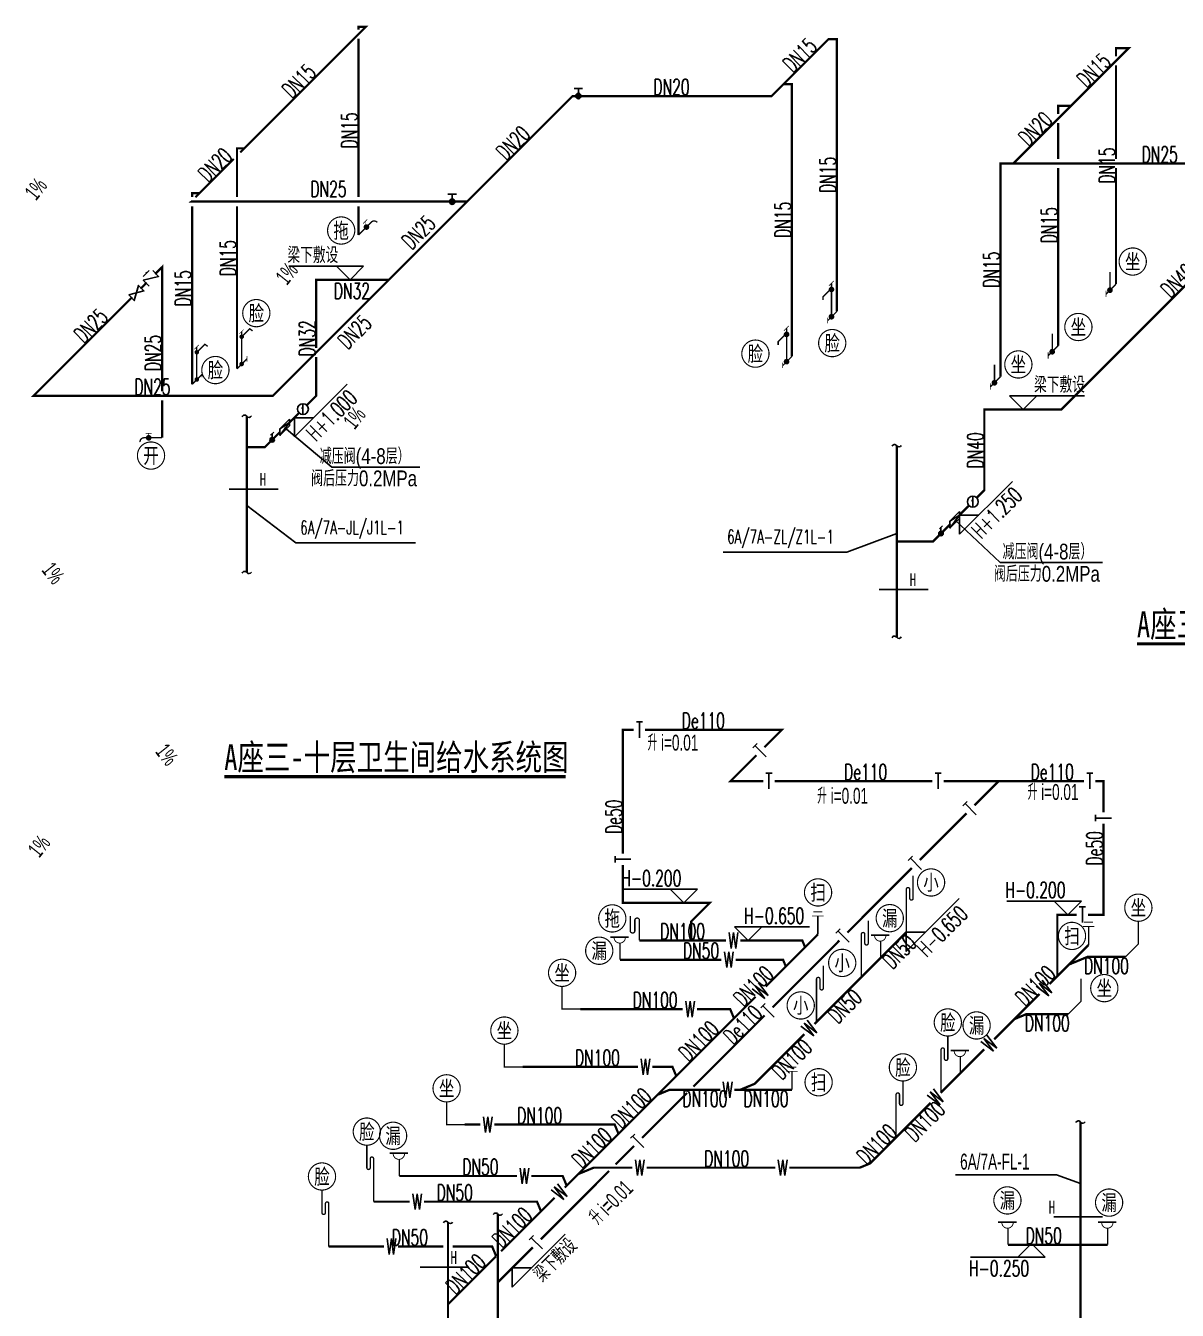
# Model space of a CAD drawing. Extents: x 31688 to 157843, y 203 to 96712.
# Drawn here: x 112153 to 124845, y 11800 to 25957 of the extents above; entities that cross this region are included whole.
import ezdxf
from ezdxf.enums import TextEntityAlignment as Align

# ---------------------------------------------------------------- set-up
doc = ezdxf.new("R2010")
doc.units = 0
doc.header["$LTSCALE"] = 1000
doc.header["$MEASUREMENT"] = 0
doc.linetypes.add('109-34 轴网$0$L1$0$$AUDIT_BAD_LTYPE1', pattern=[0])
for name, color, linetype in [('01-标注_符号', 200, 'Continuous'), ('A-E_栏杆', 232, 'Continuous'), ('A-I_卫-洁具', 241, 'Continuous'), ('DIM_SYMB', 3, 'Continuous'), ('DIM_中水', 3, 'Continuous'), ('DIM_给水', 3, 'Continuous'), ('EQUIP_中水', 7, 'Continuous'), ('EQUIP_地漏', 7, 'Continuous'), ('EQUIP_废水', 7, 'Continuous'), ('EQUIP_污水', 7, 'Continuous'), ('EQUIP_给水', 7, 'Continuous'), ('EQUIP_通气', 7, 'Continuous'), ('PIPE-中水', 122, 'Continuous'), ('PIPE-废水', 31, 'Continuous'), ('PIPE-污水', 2, 'Continuous'), ('PIPE-给水', 3, 'Continuous'), ('PIPE-给水中', 3, 'Continuous'), ('PIPE-通气', 30, 'Continuous'), ('TEXT_中水', 7, 'Continuous'), ('TEXT_废水', 7, 'Continuous'), ('TEXT_污水', 7, 'Continuous'), ('TEXT_给水', 7, 'Continuous'), ('TEXT_通气', 7, 'Continuous'), ('TWT_ELEV', 3, 'Continuous'), ('TWT_IDEN', 3, 'Continuous'), ('TWT_LEAD', 3, 'Continuous'), ('TWT_SYMB', 3, 'Continuous'), ('TWT_TEXT', 7, 'Continuous'), ('VALVE_中水', 7, 'Continuous'), ('VALVE_给水', 7, 'Continuous')]:
    doc.layers.add(name, color=color, linetype=linetype)
doc.styles.add('_TCH_DIM', font='ros.shx', dxfattribs={"width": 0.8, "bigfont": 'jd.shx'})
doc.styles.add('_TWT_DIM_ELE', font='SIMPLEX', dxfattribs={"width": 0.8, "height": 3.5, "bigfont": 'HZTXT'})
doc.styles.add('_TWT_PIPEDN', font='SIMPLEX', dxfattribs={"width": 0.8, "height": 3.5, "bigfont": 'HZTXT'})
doc.styles.add('_TWT_PIPETEXT', font='SIMPLEX', dxfattribs={"width": 0.8, "height": 3.5, "bigfont": 'HZTXT'})
doc.styles.add('_TWT_SANITARY', font='', dxfattribs={"width": 0.8, "height": 3.5})
doc.styles.add('_TWT_SERIAL', font='COMPLEX', dxfattribs={"width": 0.8, "height": 3.5, "bigfont": 'HZTXT'})
doc.styles.add('HZ', font='txt', dxfattribs={"bigfont": 'hztxt'})
doc.styles.get("Standard").update_dxf_attribs({"font": 'STXIHEI.TTF', "width": 0.75})
doc.styles.get('_TWT_SANITARY').set_extended_font_data('SimSun')

# ---------------------------------------------------------------- blocks, each defined once
blk = doc.blocks.new('$VALVE$00000295')
blk.add_lwpolyline([(-125, 72), (-125, -72), (125, 72), (125, -72), (-125, 72)])
for p in [(-125, 0), (125, 0)]:
    blk.add_point(p)
blk = doc.blocks.new('$VALVE$00000315')
blk.add_line((-75, 125), (75, 125))
blk.add_lwpolyline([(-125, -75), (-125, 75), (125, -75), (125, 75)])
for p in [(-125, 0), (125, 0)]:
    blk.add_point(p)
blk.add_solid([(0, 125), (0, 150), (75, 125)])
blk = doc.blocks.new('$VALVE$00000497')
for p, q in [((78, 138), (-78, 138)), ((0, 50), (0, 138))]:
    blk.add_line(p, q)
at = {"const_width": 49.6}
blk.add_lwpolyline([(25, 0, 1), (-25, 0, 1)], format="xyb", close=True, dxfattribs=at)
blk.add_circle((0, 0), 50)
blk = doc.blocks.new('$VALVE$00000499')
for p, q in [((35, 35), (98, 98)), ((48, 98), (147, 98))]:
    blk.add_line(p, q)
at = {"const_width": 49.6}
blk.add_lwpolyline([(25, 0, 1), (-25, 0, 1)], format="xyb", close=True, dxfattribs=at)
blk.add_circle((0, 0), 50)
for p in [(-50, 0), (50, 0)]:
    blk.add_point(p)
blk = doc.blocks.new('$VALVE$00000602')
blk.add_line((-93, -93), (93, 93))
blk.add_lwpolyline([(93, 93, 0, 50, 0), (-13, 22, 50, 50, 0)], format="xyseb")
blk.add_circle((0, 0), 150)
for p in [(-150, 0), (150, 0)]:
    blk.add_point(p)
blk = doc.blocks.new('$VALVE$00000343')
for p, q in [((-81, 44), (-169, -44)), ((-169, -44), (125, 0)), ((125, 0), (-81, 44)), ((-81, 44), (169, 44)), ((169, 44), (81, -44)), ((81, -44), (-169, -44))]:
    blk.add_line(p, q)
for p in [(-125, 0), (125, 0)]:
    blk.add_point(p)
blk = doc.blocks.new('$TwtSys$00000132')
at = {"elevation": 0}
blk.add_lwpolyline([(7, -101, -0.575183), (0, 0, 0.604745), (-11, 101, 16.924828)], format="xyb", dxfattribs=at)
blk = doc.blocks.new('$ATTACHMENT$00000141')
for points, const_width in [([(50, 769), (146, 865)], 15), ([(103, 705), (280, 882), (344, 834)], 30), ([(103, 822), (103, 103)], 30), ([(220, 278), (220, 154)], 15), ([(0, 0), (220, 220)], 30)]:
    blk.add_lwpolyline(points, dxfattribs=dict(const_width=const_width))
at = {"const_width": 50}
for points in [[(78, 705, 1), (128, 705, 1)], [(78, 105, 1), (128, 105, 1)]]:
    blk.add_lwpolyline(points, format="xyb", close=True, dxfattribs=at)
at = {"style": 'HZ', "width": 0.7, "flags": 1}
for tag in ['UNIT', 'SPEC', 'WHAT']:
    blk.add_attdef(tag, (0, 0), '', height=0.001, dxfattribs=at)
blk = doc.blocks.new('$ATTACHMENT$00000138')
at = {"const_width": 30}
blk.add_lwpolyline([(0, 0), (283, 283, -0.443942), (411, 276, 1.105826)], format="xyb", dxfattribs=at)
for points, const_width in [([(102, 252), (192, 342)], 15), ([(154, 162), (154, 304)], 10)]:
    blk.add_lwpolyline(points, dxfattribs=dict(const_width=const_width))
at = {"const_width": 62.5}
blk.add_lwpolyline([(152, 152, 1), (196, 196, 1)], format="xyb", close=True, dxfattribs=at)
at = {"style": 'HZ', "width": 0.7, "flags": 1}
for tag in ['UNIT', 'SPEC', 'WHAT']:
    blk.add_attdef(tag, (0, 0), '', height=0.0001, dxfattribs=at)
blk = doc.blocks.new('$ATTACHMENT$00000139')
at = {"const_width": 30}
blk.add_lwpolyline([(0, 0), (-400, 0, 0.443942), (-486, -95, -1.105826)], format="xyb", dxfattribs=at)
at = {"const_width": 15}
for points in [[(-231, 100), (-359, 100)], [(-296, 0), (-296, 100)]]:
    blk.add_lwpolyline(points, dxfattribs=at)
at = {"const_width": 62.5}
blk.add_lwpolyline([(-265, 0, -1), (-327, 0, -1)], format="xyb", close=True, dxfattribs=at)
at = {"flags": 1}
for tag in ['UNIT', 'SPEC', 'WHAT']:
    blk.add_attdef(tag, (0, 0), '', height=0.0001, dxfattribs=at)
blk = doc.blocks.new('$ATTACHMENT$00000140')
for points, const_width in [([(-69, 671), (-175, 565)], 15), ([(-118, 622), (-118, -118)], 30), ([(-143, 484), (-303, 324), (-303, 254)], 30), ([(0, 0), (-205, -205)], 30), ([(-206, -135), (-206, -259)], 15)]:
    blk.add_lwpolyline(points, dxfattribs=dict(const_width=const_width))
at = {"const_width": 62.5}
for points in [[(-87, 484, -1), (-149, 484, -1)], [(-87, -116, -1), (-149, -116, -1)]]:
    blk.add_lwpolyline(points, format="xyb", close=True, dxfattribs=at)
at = {"style": 'HZ', "width": 0.7, "flags": 1}
for tag in ['UNIT', 'SPEC', 'WHAT']:
    blk.add_attdef(tag, (0, 0), '', height=0.001, dxfattribs=at)
blk = doc.blocks.new('$TWTSYS$00000079')
blk.add_line((-212, 500), (188, 500))
at = {"const_width": 20}
blk.add_lwpolyline([(-134, 500, 1.067664), (116, 500)], format="xyb", dxfattribs=at)
at = {"const_width": 30}
blk.add_lwpolyline([(0, 367), (0, 0)], dxfattribs=at)
at = {"style": 'HZ', "width": 0.7, "flags": 1}
for tag in ['UNIT', 'WHAT', 'SPEC']:
    blk.add_attdef(tag, (0, 0), '', height=0.001, dxfattribs=at)
blk = doc.blocks.new('$TWTSYS$00000086')
at = {"const_width": 30}
blk.add_lwpolyline([(0, 0), (0, 946, 1), (-75, 946), (-75, 746, -1), (-150, 746), (-150, 1244)], format="xyb", dxfattribs=at)
blk = doc.blocks.new('$TWTSYS$00000426')
for points, const_width in [([(-125, 407), (125, 407)], 20), ([(-100, 500), (100, 500)], 20), ([(0, 407), (0, 0)], 30)]:
    blk.add_lwpolyline(points, dxfattribs=dict(const_width=const_width))
at = {"style": 'HZ', "width": 0.7, "flags": 1}
for tag in ['UNIT', 'SPEC', 'WHAT']:
    blk.add_attdef(tag, (0, 0), '', height=0.001, dxfattribs=at)
blk = doc.blocks.new('$ATTACHMENT$00000054')
at = {"const_width": 30}
blk.add_lwpolyline([(0, 0), (0, 944, -1), (75, 944), (75, 744, 1), (150, 744), (150, 1244)], format="xyb", dxfattribs=at)
blk = doc.blocks.new('$ATTACHMENT$00000064')
at = {"const_width": 30}
blk.add_lwpolyline([(0, 0), (283, 283), (283, 783)], dxfattribs=at)
blk = doc.blocks.new('$ATTACHMENT$00000065')
at = {"const_width": 30}
blk.add_lwpolyline([(0, 0), (-400, 0), (-400, 500)], dxfattribs=at)
blk = doc.blocks.new('$ATTACHMENT$00000055')
at = {"const_width": 30}
blk.add_lwpolyline([(0, 0), (0, 456, 0.75), (-100, 456), (-100, 202, -0.75), (-200, 202), (-200, 540)], format="xyb", dxfattribs=at)
blk = doc.blocks.new('$ATTACHMENT$00000126')
for points, const_width in [([(0, 0), (-223, -223)], 30), ([(-133, -136), (-133, 264)], 30), ([(-223, -288), (-223, -146)], 15)]:
    blk.add_lwpolyline(points, dxfattribs=dict(const_width=const_width))
at = {"const_width": 62.5}
blk.add_lwpolyline([(-102, -136, -1), (-165, -136, -1)], format="xyb", close=True, dxfattribs=at)

msp = doc.modelspace()

# ---------------------------------------------------------------- hatches: boundary and pattern name
at = {"layer": 'PIPE-中水', "linetype": 'Continuous'}
for points in [[(124169.4, 25709.7), (124156.9, 25709.7), (124156.9, 25722.2)], [(124169.4, 25709.7), (124169.4, 25722.2), (124156.9, 25722.2)], [(124309.8, 25709.7), (124318.6, 25700.9), (124340, 25722.2)], [(124309.8, 25709.7), (124309.8, 25722.2), (124340, 25722.2)], [(123533, 25073.3), (123520.5, 25073.3), (123520.5, 25085.8)], [(123533, 25073.3), (123533, 25085.8), (123520.5, 25085.8)], [(122896.6, 24436.9), (122884.1, 24436.9), (122884.1, 24449.4)], [(122896.6, 24436.9), (122896.6, 24449.4), (122884.1, 24449.4)], [(122718.2, 21727.5), (122718.2, 21740), (122705.7, 21740)], [(122718.2, 21727.5), (122705.7, 21727.5), (122705.7, 21740)], [(123567.9, 21727.5), (123576.7, 21718.7), (123573.1, 21715)], [(123567.9, 21727.5), (123567.9, 21715), (123573.1, 21715)], [(122718.2, 20838.1), (122727.1, 20829.3), (122730.7, 20833)], [(122718.2, 20838.1), (122730.7, 20838.1), (122730.7, 20833)], [(122152.5, 20272.4), (122161.4, 20263.6), (122157.7, 20259.9)], [(122152.5, 20272.4), (122152.5, 20259.9), (122157.7, 20259.9)]]:
    msp.add_hatch(color=256, dxfattribs=at).paths.add_polyline_path(points)
at = {"layer": 'PIPE-污水', "linetype": 'Continuous'}
for points in [[(120711.6, 15875.6), (120723.1, 15880.4), (120719.9, 15888.1)], [(120711.6, 15875.6), (120711.6, 15888.1), (120719.9, 15888.1)], [(120499.5, 15663.5), (120511, 15668.3), (120507.8, 15676)], [(120499.5, 15663.5), (120499.5, 15676), (120507.8, 15676)], [(123856, 15695.3), (123851.2, 15706.9), (123853.5, 15707.8)], [(123856, 15695.3), (123856, 15707.8), (123853.5, 15707.8)], [(119917, 15119), (119928.6, 15123.8), (119925.4, 15131.5)], [(119917, 15119), (119917, 15131.5), (119925.4, 15131.5)], [(123182.3, 15064), (123177.5, 15075.6), (123179.8, 15076.5)], [(123182.3, 15064), (123182.3, 15076.5), (123179.8, 15076.5)], [(119280.6, 14482.6), (119292.2, 14487.4), (119289, 14495.1)], [(119280.6, 14482.6), (119280.6, 14495.1), (119289, 14495.1)], [(119250, 14230.4), (119245.2, 14241.9), (119247.5, 14242.9)], [(119250, 14230.4), (119250, 14242.9), (119247.5, 14242.9)], [(120186.4, 14295.7), (120191.2, 14284.2), (120193.5, 14285.2)], [(120186.4, 14295.7), (120195.2, 14286.9), (120193.5, 14285.2)], [(118644.2, 13846.2), (118655.8, 13851), (118652.6, 13858.7)], [(118644.2, 13846.2), (118644.2, 13858.7), (118652.6, 13858.7)], [(118412.3, 13371.6), (118407.6, 13383.2), (118409.9, 13384.1)], [(118412.3, 13371.6), (118412.3, 13384.1), (118409.9, 13384.1)], [(121345.5, 13371.6), (121345.5, 13359.1), (121348, 13359.1)], [(121345.5, 13371.6), (121350.3, 13360.1), (121348, 13359.1)], [(121459.7, 13418.9), (121464.4, 13407.4), (121466.7, 13408.3)], [(121459.7, 13418.9), (121468.5, 13410.1), (121466.7, 13408.3)], [(118070.8, 13280.1), (118082.3, 13284.9), (118079.1, 13292.6)], [(118070.8, 13280.1), (118070.8, 13292.6), (118079.1, 13292.6)], [(117787.9, 12997.3), (117799.5, 13002.1), (117796.3, 13009.8)], [(117787.9, 12997.3), (117787.9, 13009.8), (117796.3, 13009.8)], [(117293.7, 12502.6), (117305.2, 12507.4), (117302, 12515.1)], [(117293.7, 12502.6), (117293.7, 12515.1), (117302, 12515.1)]]:
    msp.add_hatch(color=256, dxfattribs=at).paths.add_polyline_path(points)
at = {"layer": 'PIPE-给水', "linetype": 'Continuous'}
msp.add_hatch(color=256, dxfattribs=at).paths.add_polyline_path([(113656.2, 23295.5), (113668.7, 23295.5), (113668.7, 23325.7)])
at = {"layer": 'PIPE-给水中', "linetype": 'Continuous'}
for points in [[(115821.2, 25944.1), (115821.2, 25956.6), (115808.7, 25956.6)], [(115821.2, 25944.1), (115808.7, 25944.1), (115808.7, 25956.6)], [(115901.5, 25944.1), (115901.5, 25956.6), (115931.7, 25956.6)], [(115901.5, 25944.1), (115910.3, 25935.2), (115931.7, 25956.6)], [(120999.3, 25807.4), (120990.4, 25816.3), (120994.1, 25819.9)], [(120999.3, 25807.4), (120999.3, 25819.9), (120994.1, 25819.9)], [(121092.7, 25807.4), (121105.2, 25807.4), (121105.2, 25819.9)], [(121092.7, 25807.4), (121092.7, 25819.9), (121105.2, 25819.9)], [(120597.5, 25312.2), (120610, 25312.2), (120610, 25324.7)], [(120597.5, 25312.2), (120597.5, 25324.7), (120610, 25324.7)], [(118180.7, 25181.4), (118171.9, 25190.2), (118175.6, 25193.9)], [(118180.7, 25181.4), (118180.7, 25193.9), (118175.6, 25193.9)], [(120373.2, 25181.4), (120382, 25172.5), (120378.4, 25168.9)], [(120373.2, 25181.4), (120373.2, 25168.9), (120378.4, 25168.9)], [(114481.8, 24604.7), (114469.3, 24604.7), (114469.3, 24617.2)], [(114481.8, 24604.7), (114481.8, 24617.2), (114469.3, 24617.2)], [(113987.1, 24110), (113974.6, 24110), (113974.6, 24122.5)], [(113987.1, 24110), (113987.1, 24122.5), (113974.6, 24122.5)], [(113975.2, 24017.7), (113966.3, 24026.6), (113945, 24005.2)], [(113975.2, 24017.7), (113975.2, 24005.2), (113945, 24005.2)], [(113656.2, 23295.5), (113647.4, 23304.3), (113668.7, 23325.7)], [(115354.9, 23155.5), (115354.9, 23168), (115342.4, 23168)], [(115354.9, 23155.5), (115342.4, 23155.5), (115342.4, 23168)], [(112237, 21876.3), (112228.1, 21885.1), (112206.8, 21863.8)], [(112237, 21876.3), (112237, 21863.8), (112206.8, 21863.8)], [(114875.6, 21876.3), (114875.6, 21863.8), (114880.8, 21863.8)], [(114875.6, 21876.3), (114884.5, 21867.4), (114880.8, 21863.8)], [(115354.9, 21877.9), (115363.7, 21869), (115367.4, 21872.7)], [(115354.9, 21877.9), (115367.4, 21877.9), (115367.4, 21872.7)], [(114789.2, 21312.2), (114789.2, 21299.7), (114794.4, 21299.7)], [(114789.2, 21312.2), (114798, 21303.3), (114794.4, 21299.7)]]:
    msp.add_hatch(color=256, dxfattribs=at).paths.add_polyline_path(points)
at = {"layer": 'PIPE-通气', "linetype": 'Continuous'}
for points in [[(118735.2, 18196.7), (118735.2, 18209.2), (118722.7, 18209.2)], [(118735.2, 18196.7), (118722.7, 18196.7), (118722.7, 18209.2)], [(120485.9, 18196.7), (120494.8, 18187.8), (120516.1, 18209.2)], [(120485.9, 18196.7), (120485.9, 18209.2), (120516.1, 18209.2)], [(119921.7, 17632.5), (119912.9, 17641.3), (119891.5, 17620)], [(119921.7, 17632.5), (119921.7, 17620), (119891.5, 17620)], [(124032.4, 17632.5), (124044.9, 17632.5), (124044.9, 17645)], [(124032.4, 17632.5), (124032.4, 17645), (124044.9, 17645)], [(118735.2, 16289.4), (118722.7, 16289.4), (118722.7, 16276.9)], [(124032.4, 16159.5), (124044.9, 16159.5), (124044.9, 16147)]]:
    msp.add_hatch(color=256, dxfattribs=at).paths.add_polyline_path(points)
at = {"layer": 'PIPE-通气'}
for points in [[(118735.2, 16289.4), (118735.2, 16276.9), (118722.7, 16276.9)], [(119691.8, 16289.4), (119691.8, 16301.9), (119722, 16301.9)], [(119691.8, 16289.4), (119700.7, 16280.6), (119722, 16301.9)], [(123522.6, 16159.5), (123510.1, 16159.5), (123510.1, 16172)], [(123522.6, 16159.5), (123522.6, 16172), (123510.1, 16172)], [(124032.4, 16159.5), (124032.4, 16147), (124044.9, 16147)], [(119486.4, 16084), (119477.6, 16092.8), (119473.9, 16089.2)], [(119486.4, 16084), (119473.9, 16084), (119473.9, 16089.2)]]:
    msp.add_hatch(color=256, dxfattribs=at).paths.add_polyline_path(points)

# ---------------------------------------------------------------- linework, layer by layer
at = {"layer": '01-标注_符号'}
for points in [[(112481.3, 24235.3, 0, 0, 0), (112285.4, 23988.3, 40, 0, 0), (112192.1, 23870.7, 0, 0, 0)], [(115246.5, 23302.3, 0, 0, 0), (115050.6, 23055.2, 40, 0, 0), (114957.4, 22937.7, 0, 0, 0)], [(115703.2, 21346.6, 0, 0, 0), (115899.2, 21593.7, 40, 0, 0), (115992.4, 21711.2, 0, 0, 0)], [(112481.3, 19695, 0, 0, 0), (112285.4, 19942.1, 40, 0, 0), (112192.1, 20059.6, 0, 0, 0)], [(113733.5, 17695.2, 0, 0, 0), (113537.6, 17942.2, 40, 0, 0), (113444.4, 18059.7, 0, 0, 0)], [(112227.3, 16627.9, 0, 0, 0), (112423.3, 16875, 40, 0, 0), (112516.5, 16992.5, 0, 0, 0)]]:
    msp.add_lwpolyline(points, format="xyseb", dxfattribs=at)
at = {"layer": 'A-E_栏杆', "linetype": '109-34 轴网$0$L1$0$$AUDIT_BAD_LTYPE1'}
for p, q in [((114395.9, 20850.4), (114782.5, 20850.4)), ((114782.5, 20850.4), (114934.1, 20850.4)), ((121559.2, 19744.8), (121945.8, 19744.8)), ((121945.8, 19744.8), (122097.5, 19744.8)), ((123483.3, 12828.8), (123869.9, 12828.8)), ((123869.9, 12828.8), (124021.5, 12828.8)), ((116498.9, 12274.8), (116885.5, 12274.8)), ((116885.5, 12274.8), (117037.2, 12274.8))]:
    msp.add_line(p, q, dxfattribs=at)
at = {"layer": 'DIM_SYMB', "linetype": '109-34 轴网$0$L1$0$$AUDIT_BAD_LTYPE1', "const_width": 35}
for points in [[(124399.8, 19144.3), (128160.8, 19144.3)], [(114341.1, 17680.4), (118102.1, 17680.4)]]:
    msp.add_lwpolyline(points, dxfattribs=at)
at = {"layer": 'DIM_中水'}
for p, q in [((121752.5, 20360), (121203.8, 20156.1)), ((121203.8, 20156.1), (119838.7, 20156.1))]:
    msp.add_line(p, q, dxfattribs=at)
at = {"layer": 'DIM_给水'}
for p, q in [((114589.2, 20668.8), (115130, 20257.8)), ((115130, 20257.8), (116448.1, 20257.8))]:
    msp.add_line(p, q, dxfattribs=at)
at = {"layer": 'PIPE-中水', "linetype": 'Continuous', "ltscale": 0.5, "const_width": 25}
for points in [[(123673.4, 25073.3), (124309.8, 25709.7)], [(124169.4, 25619.3), (124169.4, 25709.7)], [(124309.8, 25709.7), (124169.4, 25709.7)], [(124169.4, 24486.9), (124169.4, 25519.3)], [(123037, 24436.9), (123673.4, 25073.3)], [(123533, 24982.9), (123533, 25073.3)], [(123673.4, 25073.3), (123533, 25073.3)], [(123533, 24486.9), (123533, 24882.9)], [(122896.6, 22089.4), (122896.6, 24436.9)], [(123037, 24436.9), (122896.6, 24436.9)], [(123037, 24436.9), (126277.3, 24436.9)], [(123533, 22431.5), (123533, 24386.9)], [(123567.9, 21727.5), (126277.3, 24436.9)], [(124169.4, 23109.6), (124169.4, 24386.9)], [(122718.2, 21727.5), (123567.9, 21727.5)], [(122718.2, 20838.1), (122718.2, 21727.5)], [(121752.5, 20272.4), (121752.5, 21327.7)], [(122633.6, 20753.5), (122718.2, 20838.1)], [(122444.4, 20564.2), (122548.8, 20668.7)], [(122257.7, 20377.6), (122338.3, 20458.2)], [(121752.5, 19217.1), (121752.5, 20272.4)], [(121752.5, 20272.4), (122152.5, 20272.4)], [(122152.5, 20272.4), (122222.3, 20342.2)]]:
    msp.add_lwpolyline(points, dxfattribs=at)
at = {"layer": 'PIPE-废水', "linetype": 'Continuous', "ltscale": 0.5, "const_width": 25}
for points in [[(123778.3, 12521.6), (123778.3, 13873.9)], [(122978, 12521.6), (123778.3, 12521.6)], [(123778.3, 12521.6), (124078.3, 12521.6)], [(123778.3, 11651.8), (123778.3, 12521.6)]]:
    msp.add_lwpolyline(points, dxfattribs=at)
at = {"layer": 'PIPE-污水', "linetype": 'Continuous', "ltscale": 0.5, "const_width": 25}
for points in [[(118916.3, 15875.6), (119871.1, 15875.6)], [(120027.7, 15875.6), (120711.6, 15875.6)], [(120711.6, 15875.6), (120742.3, 15801.3)], [(120742.3, 15801.3), (120883, 15942)], [(121858.2, 15967.5), (121575.3, 15684.7)], [(120530.2, 15589.2), (120742.3, 15801.3)], [(123651.2, 15610.5), (123866.9, 15826.1)], [(118704.2, 15663.5), (119821.1, 15663.5)], [(119977.8, 15663.5), (120499.5, 15663.5)], [(120307.9, 15366.9), (120530.2, 15589.2)], [(120499.5, 15663.5), (120530.2, 15589.2)], [(121575.3, 15684.7), (121363.2, 15472.6)], [(123437, 15396.2), (123651.2, 15610.5)], [(123856, 15695.3), (123651.2, 15610.5)], [(124274.2, 15695.3), (123856, 15695.3)], [(121363.2, 15472.6), (120868.2, 14977.6)], [(123049.9, 15009.2), (123326.2, 15285.5)], [(119958.9, 15017.9), (120197.1, 15256.1)], [(118264.7, 15119), (119393, 15119)], [(119322.5, 14381.5), (119958.9, 15017.9)], [(119549.7, 15119), (119917, 15119)], [(119917, 15119), (119958.9, 15017.9)], [(122827.5, 14786.8), (123049.9, 15009.2)], [(123182.3, 15064), (123049.9, 15009.2)], [(123642.9, 15064), (123182.3, 15064)], [(120868.2, 14977.6), (120845.3, 14954.6)], [(120734.5, 14843.8), (120186.4, 14295.7)], [(122453, 14412.2), (122716.8, 14676)], [(117628.3, 14482.6), (118900.6, 14482.6)], [(119057.3, 14482.6), (119280.6, 14482.6)], [(119280.6, 14482.6), (119322.5, 14381.5)], [(119115.8, 14174.8), (119322.5, 14381.5)], [(120186.4, 14295.7), (120028.6, 14230.4)], [(122240.8, 14200.1), (122453, 14412.2)], [(118686.1, 13745.1), (119115.8, 14174.8)], [(119250, 14230.4), (119115.8, 14174.8)], [(119806.8, 14230.4), (119250, 14230.4)], [(120028.6, 14230.4), (119963.5, 14230.4)], [(120596.7, 14230.4), (120028.6, 14230.4)], [(122237, 14196.2), (122240.8, 14200.1)], [(121745.5, 13704.8), (122126.2, 14085.4)], [(116991.9, 13846.2), (117162, 13846.2)], [(117318.6, 13846.2), (118644.2, 13846.2)], [(118242.1, 13301.1), (118686.1, 13745.1)], [(118644.2, 13846.2), (118686.1, 13745.1)], [(121459.7, 13418.9), (121745.5, 13704.8)], [(118114.8, 13173.8), (118242.1, 13301.1)], [(118412.3, 13371.6), (118242.1, 13301.1)], [(118838.2, 13371.6), (118412.3, 13371.6)], [(120413, 13371.6), (118994.9, 13371.6)], [(121345.5, 13371.6), (120569.6, 13371.6)], [(121459.7, 13418.9), (121345.5, 13371.6)], [(116270.4, 13280.1), (117567.2, 13280.1)], [(117723.9, 13280.1), (118070.8, 13280.1)], [(118070.8, 13280.1), (118114.8, 13173.8)], [(118092.9, 13151.9), (118114.8, 13173.8)], [(117832, 12891), (117982.1, 13041.1)], [(115987.5, 12997.3), (116385.7, 12997.3)], [(116542.4, 12997.3), (117787.9, 12997.3)], [(117392.4, 12451.4), (117832, 12891)], [(117787.9, 12997.3), (117832, 12891)], [(116807.3, 11866.3), (116807.3, 12769)], [(115493.3, 12502.6), (116100.3, 12502.6)], [(116256.9, 12502.6), (116757.3, 12502.6)], [(116857.3, 12502.6), (117293.7, 12502.6)], [(117293.7, 12502.6), (117337.5, 12396.5)], [(116807.3, 11866.3), (117337.5, 12396.5)], [(116807.3, 10963.6), (116807.3, 11866.3)]]:
    msp.add_lwpolyline(points, dxfattribs=at)
at = {"layer": 'PIPE-给水', "linetype": 'Continuous', "ltscale": 0.5, "const_width": 25}
for points in [[(113656.2, 21926.3), (113656.2, 23295.5)], [(113656.2, 21415), (113656.2, 21826.3)]]:
    msp.add_lwpolyline(points, dxfattribs=at)
at = {"layer": 'PIPE-给水中', "linetype": 'Continuous', "ltscale": 0.5, "const_width": 25}
for points in [[(114562.1, 24604.7), (115901.5, 25944.1)], [(115901.5, 25944.1), (115821.2, 25944.1)], [(115821.2, 25913.8), (115821.2, 25944.1)], [(115821.2, 24067.7), (115821.2, 25813.8)], [(120504, 25312.2), (120999.3, 25807.4)], [(120999.3, 25807.4), (121092.7, 25807.4)], [(121092.7, 22807.4), (121092.7, 25807.4)], [(120373.2, 25181.4), (120504, 25312.2)], [(120504, 25312.2), (120597.5, 25312.2)], [(120597.5, 22312.2), (120597.5, 25312.2)], [(117017.1, 24017.7), (118180.7, 25181.4)], [(118180.7, 25181.4), (120373.2, 25181.4)], [(114067.4, 24110), (114446.5, 24489)], [(114481.8, 24067.7), (114481.8, 24604.7)], [(114562.1, 24604.7), (114481.8, 24604.7)], [(114517.2, 24559.7), (114562.1, 24604.7)], [(113987.1, 24067.7), (113987.1, 24110)], [(114067.4, 24110), (113987.1, 24110)], [(114022.5, 24065.1), (114067.4, 24110)], [(117017.1, 24017.7), (113975.2, 24017.7)], [(113987.1, 22005.2), (113987.1, 23967.7)], [(114481.8, 22175.9), (114481.8, 23967.7)], [(115821.2, 23650.4), (115821.2, 23967.7)], [(116154.9, 23155.5), (117017.1, 24017.7)], [(113586.1, 23225.4), (113656.2, 23295.5)], [(113425.3, 23064.6), (113480, 23119.3)], [(116154.9, 23155.5), (114875.6, 21876.3)], [(115354.9, 23155.5), (116154.9, 23155.5)], [(115354.9, 22405.5), (115354.9, 23155.5)], [(112237, 21876.3), (113319.1, 22958.4)], [(115354.9, 21877.9), (115354.9, 22305.5)], [(114875.6, 21876.3), (112237, 21876.3)], [(115250.6, 21773.6), (115354.9, 21877.9)], [(114589.2, 21312.2), (114589.2, 21653)], [(115059.7, 21582.7), (115165.8, 21688.8)], [(114789.2, 21312.2), (114851.2, 21374.2)], [(114886.5, 21409.5), (114953.6, 21476.6)], [(114589.2, 21312.2), (114789.2, 21312.2)], [(114589.2, 19930.6), (114589.2, 21312.2)]]:
    msp.add_lwpolyline(points, dxfattribs=at)
at = {"layer": 'PIPE-通气', "linetype": 'Continuous', "ltscale": 0.5, "const_width": 25}
for points in [[(118735.2, 18196.7), (118853.4, 18196.7)], [(118735.2, 16831), (118735.2, 18196.7)], [(118978.1, 18196.7), (120485.9, 18196.7)], [(120485.9, 18196.7), (120294.1, 18004.9)], [(120206, 17916.7), (119921.7, 17632.5)], [(119921.7, 17632.5), (120281.4, 17632.5)], [(120406, 17632.5), (122145.6, 17632.5)], [(122270.3, 17632.5), (122877.7, 17632.5)], [(122610.6, 17365.2), (122877.7, 17632.5)], [(122877.7, 17632.5), (123817.1, 17632.5)], [(123941.8, 17632.5), (124032.4, 17632.5)], [(124032.4, 17286.2), (124032.4, 17632.5)], [(122008.3, 16762.7), (122522.4, 17277)], [(124032.4, 16159.5), (124032.4, 17161.5)], [(118735.2, 16289.4), (118735.2, 16706.3)], [(121208.8, 15962.8), (121920.2, 16674.5)], [(120383.3, 15137), (121120.6, 15874.7)], [(119512.4, 14265.8), (120295.2, 15048.8)], [(118947.2, 13700.3), (119441.7, 14195)], [(118654, 13407), (118859.1, 13612.1)], [(117829.1, 12581.7), (118583.3, 13336.3)], [(117357, 12109.4), (117741, 12493.5)]]:
    msp.add_lwpolyline(points, dxfattribs=at)
at = {"layer": 'PIPE-通气', "ltscale": 0.5, "const_width": 25}
for points in [[(118735.2, 16289.4), (119691.8, 16289.4)], [(119691.8, 16289.4), (119486.4, 16084)], [(123522.6, 15481.8), (123522.6, 16159.5)], [(123734.8, 16159.5), (123522.6, 16159.5)], [(124032.4, 16159.5), (123859.4, 16159.5)], [(119486.4, 16084), (119486.4, 15875.6)]]:
    msp.add_lwpolyline(points, dxfattribs=at)
at = {"layer": 'PIPE-通气', "color": 30, "ltscale": 0.5, "const_width": 25}
for points in [[(117357, 12109.4), (117357, 12859.4)], [(117357, 10609.4), (117357, 12109.4)]]:
    msp.add_lwpolyline(points, dxfattribs=at)
at = {"layer": 'TWT_ELEV', "linetype": '109-34 轴网$0$L1$0$$AUDIT_BAD_LTYPE1'}
for p, q in [((115877.2, 23305.5), (115052.6, 23305.5)), ((115727.2, 23155.5), (115577.2, 23305.5)), ((115727.2, 23155.5), (115877.2, 23305.5)), ((115113.6, 21424.5), (115696.8, 22007.6)), ((123147.1, 21727.5), (122997.1, 21877.5)), ((122997.1, 21877.5), (123821.8, 21877.5)), ((123147.1, 21727.5), (123297.1, 21877.5)), ((115113.6, 21636.6), (115113.6, 21424.5)), ((115113.6, 21636.6), (115325.8, 21636.6)), ((122444.4, 20352.1), (123027.5, 20935.2)), ((122444.4, 20564.2), (122444.4, 20352.1)), ((122444.4, 20564.2), (122656.5, 20564.2)), ((119555.7, 16439.4), (118731, 16439.4)), ((119405.7, 16289.4), (119255.7, 16439.4)), ((119405.7, 16289.4), (119555.7, 16439.4)), ((121858.2, 15755.4), (122441.3, 16338.5)), ((123789.3, 16309.5), (122964.6, 16309.5)), ((123639.3, 16159.5), (123489.3, 16309.5)), ((123639.3, 16159.5), (123789.3, 16309.5)), ((120114.9, 15875.6), (119964.9, 16025.6)), ((119964.9, 16025.6), (120789.6, 16025.6)), ((120114.9, 15875.6), (120264.9, 16025.6)), ((121858.2, 15967.5), (121858.2, 15755.4)), ((121858.2, 15967.5), (122070.3, 15967.5)), ((117513.6, 12054.6), (118096.7, 12637.7)), ((123238.5, 12534.5), (123088.5, 12384.5)), ((123238.5, 12534.5), (123388.5, 12384.5)), ((123388.5, 12384.5), (122563.9, 12384.5)), ((117513.6, 12266.7), (117513.6, 12054.6)), ((117513.6, 12266.7), (117725.7, 12266.7))]:
    msp.add_line(p, q, dxfattribs=at)
at = {"layer": 'TWT_IDEN', "linetype": '109-34 轴网$0$L1$0$$AUDIT_BAD_LTYPE1', "const_width": 12.5}
for points in [[(115779.8, 23699.5, 1), (115479.8, 23699.5, 1)], [(124503.7, 23357.5, 1), (124203.7, 23357.5, 1)], [(114844.6, 22788.8, 1), (114544.6, 22788.8, 1)], [(123904.6, 22636, 1), (123604.6, 22636, 1)], [(121191.4, 22458.7, 1), (120891.4, 22458.7, 1)], [(120345.1, 22342.5, 1), (120045.1, 22342.5, 1)], [(123243.2, 22223.4, 1), (122943.2, 22223.4, 1)], [(114393.6, 22161.5, 1), (114093.6, 22161.5, 1)], [(113683.9, 21219.2, 1), (113383.9, 21219.2, 1)], [(122281.1, 16514.8, 1), (121981.1, 16514.8, 1)], [(121035.6, 16405.1, 1), (120735.6, 16405.1, 1)], [(124565.6, 16236.7, 1), (124265.6, 16236.7, 1)], [(118767.6, 16118.7, 1), (118467.6, 16118.7, 1)], [(121825.9, 16121.4, 1), (121525.9, 16121.4, 1)], [(123834.1, 15925.6, 1), (123534.1, 15925.6, 1)], [(118623.6, 15762.5, 1), (118323.6, 15762.5, 1)], [(121301.6, 15628.3, 1), (121001.6, 15628.3, 1)], [(118214.7, 15519, 1), (117914.7, 15519, 1)], [(124190.3, 15350.2, 1), (123890.3, 15350.2, 1)], [(120844.6, 15159.5, 1), (120544.6, 15159.5, 1)], [(117578.3, 14882.6, 1), (117278.3, 14882.6, 1)], [(122465.8, 14971.9, 1), (122165.8, 14971.9, 1)], [(122782.8, 14939, 1), (122482.8, 14939, 1)], [(121970.5, 14476.7, 1), (121670.5, 14476.7, 1)], [(121041.8, 14313.3, 1), (120741.8, 14313.3, 1)], [(116941.9, 14246.2, 1), (116641.9, 14246.2, 1)], [(116062.5, 13769.2, 1), (115762.5, 13769.2, 1)], [(116351.9, 13723.1, 1), (116051.9, 13723.1, 1)], [(115568.3, 13274.5, 1), (115268.3, 13274.5, 1)], [(123122.7, 13010.9, 1), (122822.7, 13010.9, 1)], [(124243.3, 12986.8, 1), (123943.3, 12986.8, 1)]]:
    msp.add_lwpolyline(points, format="xyb", close=True, dxfattribs=at)
at = {"layer": 'TWT_LEAD', "linetype": '109-34 轴网$0$L1$0$$AUDIT_BAD_LTYPE1'}
for p, q in [((115006.7, 21529.7), (115525.5, 21091.1)), ((115525.5, 21091.1), (116495.4, 21091.1)), ((122391.3, 20511.2), (122892.1, 20039.1)), ((122892.1, 20039.1), (124020.5, 20039.1)), ((123514, 13291.3), (122398.6, 13291.3)), ((123778.3, 13197.7), (123514, 13291.3))]:
    msp.add_line(p, q, dxfattribs=at)
at = {"layer": 'TWT_SYMB', "linetype": '109-34 轴网$0$L1$0$$AUDIT_BAD_LTYPE1'}
for points in [[(118970.2, 17933.1, 0, 0, 0), (119622.5, 17933.1, 0, 0, 0), (118886, 17933.1, 0, 0, 0), (119682.9, 17933.1, 40, 0, 0), (119832.9, 17933.1, 0, 0, 0)], [(120840.6, 17347.3, 0, 0, 0), (121492.8, 17347.3, 0, 0, 0), (120756.4, 17347.3, 0, 0, 0), (121553.2, 17347.3, 40, 0, 0), (121703.2, 17347.3, 0, 0, 0)], [(123983.6, 17389.4, 0, 0, 0), (123138.2, 17389.4, 40, 0, 0), (122988.2, 17389.4, 0, 0, 0)], [(118925.7, 13141.2, 0, 0, 0), (118464.5, 12680, 0, 0, 0), (118985.2, 13200.7, 0, 0, 0), (118421.7, 12637.3, 40, 0, 0), (118315.7, 12531.2, 0, 0, 0)]]:
    msp.add_lwpolyline(points, format="xyseb", dxfattribs=at)

# ---------------------------------------------------------------- block references
at = {"layer": 'A-I_卫-洁具', "xscale": 0.5, "yscale": 0.5, "zscale": 0.5}
msp.add_blockref('$TWTSYS$00000079', (122453, 14412.2), dxfattribs=at)
at = {"layer": 'EQUIP_中水', "linetype": '109-34 轴网$0$L1$0$$AUDIT_BAD_LTYPE1', "xscale": 0.5, "yscale": 0.5, "zscale": 0.5, "rotation": 90}
for p in [(121752.5, 21327.7), (121752.5, 19217.1)]:
    msp.add_blockref('$TwtSys$00000132', p, dxfattribs=at)
at = {"layer": 'EQUIP_地漏', "linetype": '109-34 轴网$0$L1$0$$AUDIT_BAD_LTYPE1', "xscale": 0.5, "yscale": 0.5, "zscale": 0.5}
for p in [(118704.1, 15663.5), (121575.3, 15684.7), (116270.4, 13280.1)]:
    msp.add_blockref('$TWTSYS$00000079', p, dxfattribs=at)
at = {"layer": 'EQUIP_地漏', "xscale": 0.5, "yscale": 0.5, "zscale": 0.5}
for p in [(122978, 12521.6), (124078.3, 12521.6)]:
    msp.add_blockref('$TWTSYS$00000079', p, dxfattribs=at)
at = {"layer": 'EQUIP_废水', "linetype": '109-34 轴网$0$L1$0$$AUDIT_BAD_LTYPE1', "xscale": 0.5, "yscale": 0.5, "zscale": 0.5, "rotation": 90}
msp.add_blockref('$TwtSys$00000132', (123778.3, 13873.9), dxfattribs=at)
at = {"layer": 'EQUIP_污水', "linetype": '109-34 轴网$0$L1$0$$AUDIT_BAD_LTYPE1', "xscale": 0.5, "yscale": 0.5, "zscale": 0.5}
for name, p in [('$ATTACHMENT$00000054', (121858.2, 15967.5)), ('$ATTACHMENT$00000055', (118916.3, 15875.6)), ('$TWTSYS$00000426', (120883, 15942)), ('$ATTACHMENT$00000054', (121363.2, 15472.6)), ('$TWTSYS$00000426', (123866.9, 15826.1)), ('$ATTACHMENT$00000064', (124274.2, 15695.3)), ('$ATTACHMENT$00000054', (120868.2, 14977.6)), ('$ATTACHMENT$00000064', (123642.9, 15064)), ('$ATTACHMENT$00000065', (118264.7, 15119)), ('$ATTACHMENT$00000065', (117628.3, 14482.6)), ('$ATTACHMENT$00000054', (122240.8, 14200.1)), ('$TWTSYS$00000426', (120596.7, 14230.4)), ('$ATTACHMENT$00000054', (121745.5, 13704.8)), ('$ATTACHMENT$00000065', (116991.9, 13846.2)), ('$TWTSYS$00000086', (115987.5, 12997.3)), ('$TWTSYS$00000086', (115987.5, 12997.3)), ('$TWTSYS$00000086', (115493.3, 12502.6))]:
    msp.add_blockref(name, p, dxfattribs=at)
at = {"layer": 'EQUIP_污水', "linetype": '109-34 轴网$0$L1$0$$AUDIT_BAD_LTYPE1', "xscale": 0.5, "yscale": 0.5, "zscale": 0.5, "rotation": 90}
msp.add_blockref('$TwtSys$00000132', (116807.3, 12769), dxfattribs=at)
at = {"layer": 'EQUIP_给水', "linetype": '109-34 轴网$0$L1$0$$AUDIT_BAD_LTYPE1', "xscale": 0.5, "yscale": 0.5, "zscale": 0.5}
for name, p in [('$ATTACHMENT$00000138', (115821.2, 23650.4)), ('$ATTACHMENT$00000126', (124169.4, 23109.6)), ('$ATTACHMENT$00000140', (121092.7, 22807.4)), ('$ATTACHMENT$00000140', (120597.5, 22312.2)), ('$ATTACHMENT$00000141', (114481.8, 22175.9)), ('$ATTACHMENT$00000126', (123533, 22431.5)), ('$ATTACHMENT$00000141', (113987.1, 22005.2)), ('$ATTACHMENT$00000126', (122896.6, 22089.4)), ('$ATTACHMENT$00000139', (113656.2, 21415))]:
    msp.add_blockref(name, p, dxfattribs=at)
at = {"layer": 'EQUIP_给水', "linetype": '109-34 轴网$0$L1$0$$AUDIT_BAD_LTYPE1', "xscale": 0.5, "yscale": 0.5, "zscale": 0.5, "rotation": 90}
for p in [(114589.2, 21653), (114589.2, 19930.6)]:
    msp.add_blockref('$TwtSys$00000132', p, dxfattribs=at)
at = {"layer": 'EQUIP_通气', "linetype": '109-34 轴网$0$L1$0$$AUDIT_BAD_LTYPE1', "xscale": 0.5, "yscale": 0.5, "zscale": 0.5, "rotation": 90}
msp.add_blockref('$TwtSys$00000132', (117357, 12859.4), dxfattribs=at)
at = {"layer": 'VALVE_中水', "rotation": 44.99999999999954}
for name, p, xscale, yscale, zscale in [('$VALVE$00000602', (122591.2, 20711.1), 0.4, 0.4, 0.4), ('$VALVE$00000343', (122391.3, 20511.2), 0.6, 0.6, 0.6), ('$VALVE$00000499', (122240, 20359.9), 0.5, 0.5, 0.5)]:
    msp.add_blockref(name, p, dxfattribs=dict(at, xscale=xscale, yscale=yscale, zscale=zscale))
at = {"layer": 'VALVE_给水', "linetype": '109-34 轴网$0$L1$0$$AUDIT_BAD_LTYPE1', "xscale": 0.6, "yscale": 0.6, "zscale": 0.6}
msp.add_blockref('$VALVE$00000497', (118243.9, 25181.4), dxfattribs=at)
at = {"layer": 'VALVE_给水', "linetype": '109-34 轴网$0$L1$0$$AUDIT_BAD_LTYPE1', "zscale": 0.6}
for name, p, xscale, yscale, rotation in [('$VALVE$00000497', (116853.3, 24017.7), -0.6, -0.6, 180), ('$VALVE$00000315', (113533.1, 23172.3), 0.6, 0.6, 45.00000000000009), ('$VALVE$00000295', (113372.2, 23011.5), 0.6, 0.6, 45.00000000000009)]:
    msp.add_blockref(name, p, dxfattribs=dict(at, xscale=xscale, yscale=yscale, rotation=rotation))
at = {"layer": 'VALVE_给水', "rotation": 44.99999999999954}
for name, p, xscale, yscale, zscale in [('$VALVE$00000602', (115208.2, 21731.2), 0.4, 0.4, 0.4), ('$VALVE$00000343', (115006.7, 21529.7), 0.6, 0.6, 0.6), ('$VALVE$00000499', (114868.9, 21391.9), 0.5, 0.5, 0.5)]:
    msp.add_blockref(name, p, dxfattribs=dict(at, xscale=xscale, yscale=yscale, zscale=zscale))

# ---------------------------------------------------------------- texts
at = {"layer": '01-标注_符号', "color": 7, "style": '_TCH_DIM', "width": 0.64}
for rotation, p in [(51.58501, (112265.8, 24019.9)), (51.58501, (115031, 23086.9)), (51.58501, (115776.9, 21495.8)), (308.41499, (112320.6, 19953.9)), (308.415, (113572.9, 17954)), (51.58501, (112301, 16777.1))]:
    msp.add_text('1%', height=175, rotation=rotation, dxfattribs=at).set_placement(p)
at = {"layer": 'DIM_SYMB', "color": 7, "linetype": '109-34 轴网$0$L1$0$$AUDIT_BAD_LTYPE1', "width": 0.75}
for s, p in [('A座三-十层卫生间中水系统图', (124399.8, 19217.2)), ('A座三-十层卫生间给水系统图', (114341.1, 17753.4))]:
    msp.add_text(s, height=285.426, dxfattribs=at).set_placement(p)
at = {"layer": 'DIM_中水', "color": 7, "style": '_TWT_SERIAL', "width": 0.64}
msp.add_text('6A/7A-ZL/Z1L-1', height=150, dxfattribs=at).set_placement((119883.7, 20249.6))
at = {"layer": 'DIM_给水', "color": 7, "style": '_TWT_SERIAL', "width": 0.64}
msp.add_text('6A/7A-JL/J1L-1', height=150, dxfattribs=at).set_placement((115178, 20351.3))
at = {"layer": 'TEXT_中水', "linetype": 'Continuous', "style": '_TWT_PIPEDN', "width": 0.64}
for s, rotation, p in [('DN15', 45, (123845.1, 25262.7)), ('DN20', 45, (123201.2, 24618.8)), ('DN15', 90, (124156.9, 24215)), ('DN15', 90, (123520.5, 23557.7)), ('DN15', 90, (122884.1, 23068.5)), ('DN40', 45, (124768.6, 22945.9)), ('DN40', 90, (122705.7, 21077.5))]:
    msp.add_text(s, height=175, rotation=rotation, dxfattribs=at).set_placement(p)
msp.add_text('DN25', height=175, dxfattribs=at).set_placement((124451.8, 24449.4))
at = {"layer": 'TEXT_废水', "linetype": 'Continuous', "style": '_TWT_PIPEDN', "width": 0.64}
msp.add_text('DN50', height=175, dxfattribs=at).set_placement((123172.8, 12534.1))
at = {"layer": 'TEXT_污水', "linetype": 'Continuous', "style": '_TWT_PIPEDN', "width": 0.64}
for s, p in [('DN100', (119145.5, 15888.1)), ('DN50', (119396.5, 15676)), ('DN100', (123817.1, 15507.8)), ('DN100', (118842.8, 15131.5)), ('DN100', (123164.6, 14876.5)), ('DN100', (118206.4, 14495.1)), ('DN100', (119391.3, 14042.9)), ('DN100', (120064.7, 14042.9)), ('DN100', (117570, 13858.7)), ('DN50', (116965.2, 13292.6)), ('DN100', (119630.9, 13384.1)), ('DN50', (116682.4, 13009.8)), ('DN50', (116188.1, 12515.1))]:
    msp.add_text(s, height=175, dxfattribs=at).set_placement(p)
at = {"layer": 'TEXT_污水', "linetype": '109-34 轴网$0$L1$0$$AUDIT_BAD_LTYPE1', "style": '_TWT_PIPETEXT', "width": 0.64}
for p in [(119896.1, 15788.1), (119846.1, 15576), (119418, 15031.5), (118925.6, 14395.1), (119831.8, 14142.9), (117187, 13758.7), (118863.2, 13284.1), (120438, 13284.1), (117592.2, 13192.6), (116410.7, 12909.8), (116125.3, 12415.1)]:
    msp.add_text('W', height=175, dxfattribs=at).set_placement(p)
at = {"layer": 'TEXT_污水', "linetype": 'Continuous', "style": '_TWT_PIPEDN', "width": 0.64}
for s, p in [('DN50', (121704.2, 15548.3)), ('DN100', (120060.4, 15137)), ('DN100', (123166.4, 15143.3)), ('DN50', (121103.1, 14947.3)), ('DN100', (119456.5, 14533.2)), ('DN100', (120484.5, 14328.7)), ('DN100', (118716.7, 13793.4)), ('DN100', (121950.4, 13644.5)), ('DN100', (118279.9, 13356.6)), ('DN100', (121418.4, 13395.3)), ('DN100', (117400.5, 12477.2)), ('DN100', (116888.2, 11964.9))]:
    msp.add_text(s, height=175, rotation=45, dxfattribs=at).set_placement(p)
at = {"layer": 'TEXT_污水', "linetype": '109-34 轴网$0$L1$0$$AUDIT_BAD_LTYPE1', "style": '_TWT_PIPETEXT', "width": 0.64}
for p in [(123405.8, 15241.3), (120276.6, 15211.9), (120814, 14799.7), (122796.3, 14631.8), (122205.7, 14041.2), (118061.7, 12996.9)]:
    msp.add_text('W', height=175, rotation=45, dxfattribs=at).set_placement(p)
at = {"layer": 'TEXT_给水', "linetype": 'Continuous', "style": '_TWT_PIPEDN', "width": 0.64}
for s, rotation, p in [('DN15', 45, (120605.2, 25431)), ('DN15', 45, (115085.3, 25145.6)), ('DN15', 90, (115808.7, 24602.6)), ('DN20', 45, (117444.9, 24463.2)), ('DN20', 45, (114160.7, 24221)), ('DN15', 90, (121080.2, 24112.8)), ('DN15', 90, (120585, 23617.5)), ('DN25', 45, (116404.2, 23478)), ('DN15', 90, (114469.3, 23195.6)), ('DN15', 90, (113974.6, 22862.9)), ('DN25', 45, (112792.6, 22449.5)), ('DN32', 90, (115342.4, 22311.4)), ('DN25', 45, (115699.5, 22379.5)), ('DN25', 90, (113643.7, 22149.9))]:
    msp.add_text(s, height=175, rotation=rotation, dxfattribs=at).set_placement(p)
for s, p in [('DN20', (119071.6, 25193.9)), ('DN25', (115290.8, 24069.4)), ('DN32', (115549.5, 22945.7)), ('DN25', (113351, 21888.8))]:
    msp.add_text(s, height=175, dxfattribs=at).set_placement(p)
at = {"layer": 'TEXT_通气', "linetype": '109-34 轴网$0$L1$0$$AUDIT_BAD_LTYPE1', "style": '_TWT_PIPETEXT', "width": 0.64}
for p in [(118878.4, 18109.2), (120306.4, 17545), (122170.6, 17545), (123842.1, 17545), (123759.8, 16072)]:
    msp.add_text('T', height=175, dxfattribs=at).set_placement(p)
at = {"layer": 'TEXT_通气', "linetype": 'Continuous', "style": '_TWT_PIPEDN', "width": 0.64}
for p in [(119383.9, 18209.2), (121173, 17645), (123228.4, 17645)]:
    msp.add_text('De110', height=175, dxfattribs=at).set_placement(p)
at = {"layer": 'TEXT_通气', "linetype": '109-34 轴网$0$L1$0$$AUDIT_BAD_LTYPE1', "style": '_TWT_PIPETEXT', "width": 0.64}
for rotation, p in [(45, (120285.5, 17872.5)), (45.01238, (122602, 17232.9)), (90, (124119.9, 17186.5)), (90, (118822.7, 16731.3)), (45.01238, (121999.7, 16630.3)), (45.01238, (121200.2, 15830.5)), (45.01238, (120374.7, 15004.6)), (45.01238, (118938.7, 13568)), (45.01238, (117820.5, 12449.3))]:
    msp.add_text('T', height=175, rotation=rotation, dxfattribs=at).set_placement(p)
at = {"layer": 'TEXT_通气', "linetype": 'Continuous', "style": '_TWT_PIPEDN', "width": 0.64}
for s, rotation, p in [('De50', 90, (118722.7, 17048.4)), ('De50', 90, (124019.9, 16701.3)), ('De110', 45.01238, (119948.3, 14719.5))]:
    msp.add_text(s, height=175, rotation=rotation, dxfattribs=at).set_placement(p)
at = {"layer": 'TWT_ELEV', "color": 7, "linetype": '109-34 轴网$0$L1$0$$AUDIT_BAD_LTYPE1', "style": '_TWT_DIM_ELE'}
for s, rotation, width, p in [('梁下敷设', 0, 0.8, (115037.6, 23340.5)), ('梁下敷设', 0, 0.8, (123266.6, 21912.5)), ('H+1.000', 45, 0.64, (115351.9, 21365.8)), ('H+1.250', 45, 0.64, (122682.6, 20293.4)), ('H-0.650', 45, 0.64, (122081.4, 15681.6)), ('梁下敷设', 45, 0.8, (117852.6, 12096.7))]:
    msp.add_text(s, height=175, rotation=rotation, dxfattribs=dict(at, width=width)).set_placement(p)
at = {"layer": 'TWT_ELEV', "color": 7, "linetype": '109-34 轴网$0$L1$0$$AUDIT_BAD_LTYPE1', "style": '_TWT_DIM_ELE', "width": 0.64}
for s, p in [('H-0.200', (118716, 16474.4)), ('H-0.200', (122949.6, 16344.5)), ('H-0.650', (120070.6, 16060.6)), ('H-0.250', (122548.9, 12174.5))]:
    msp.add_text(s, height=175, dxfattribs=at).set_placement(p)
at = {"layer": 'TWT_IDEN', "color": 7, "linetype": '109-34 轴网$0$L1$0$$AUDIT_BAD_LTYPE1', "style": '_TWT_SANITARY', "width": 0.878906}
for s, p, p2 in [('拖', (115544.9, 23614.6), (115714.6, 23614.6)), ('坐', (124268.9, 23272.7), (124438.6, 23272.7)), ('脸', (114609.8, 22703.9), (114779.5, 22703.9)), ('坐', (123669.7, 22551.2), (123839.5, 22551.2)), ('脸', (120956.6, 22373.8), (121126.3, 22373.8)), ('脸', (120110.2, 22257.6), (120279.9, 22257.6)), ('脸', (114158.7, 22076.6), (114328.4, 22076.6)), ('坐', (123008.4, 22138.5), (123178.1, 22138.5)), ('开', (113449.1, 21134.3), (113618.8, 21134.3)), ('小', (122046.2, 16430), (122215.9, 16430)), ('扫', (120800.7, 16320.3), (120970.4, 16320.3)), ('坐', (124330.8, 16151.9), (124500.5, 16151.9)), ('拖', (118532.7, 16033.9), (118702.4, 16033.9)), ('漏', (121591.1, 16036.5), (121760.8, 16036.5)), ('扫', (123599.3, 15840.7), (123769, 15840.7)), ('漏', (118388.8, 15677.6), (118558.5, 15677.6)), ('小', (121066.7, 15543.5), (121236.4, 15543.5)), ('坐', (117979.8, 15434.2), (118149.5, 15434.2)), ('坐', (123955.4, 15265.4), (124125.1, 15265.4)), ('小', (120609.8, 15074.6), (120779.5, 15074.6)), ('脸', (122231, 14887.1), (122400.7, 14887.1)), ('漏', (122547.9, 14854.1), (122717.6, 14854.1)), ('坐', (117343.4, 14797.8), (117513.1, 14797.8)), ('脸', (121735.7, 14391.8), (121905.4, 14391.8)), ('坐', (116707, 14161.4), (116876.7, 14161.4)), ('扫', (120807, 14228.4), (120976.7, 14228.4)), ('脸', (115827.7, 13684.3), (115997.4, 13684.3)), ('漏', (116117.1, 13638.2), (116286.8, 13638.2)), ('脸', (115333.4, 13189.6), (115503.1, 13189.6)), ('漏', (122887.8, 12926), (123057.5, 12926)), ('漏', (124008.4, 12901.9), (124178.1, 12901.9))]:
    msp.add_text(s, height=169.7, dxfattribs=at).set_placement(p, p2, align=Align.FIT)
at = {"layer": 'TWT_LEAD', "color": 7, "linetype": '109-34 轴网$0$L1$0$$AUDIT_BAD_LTYPE1', "style": '_TCH_DIM'}
for s, height, width, p in [('减压阀(4-8层）', 173.64, 0.8, (115393.9, 21126.1)), ('阀后压力0.2MPa', 173.64, 0.8, (115298.1, 20881.1)), ('减压阀(4-8层）', 173.64, 0.8, (122919.1, 20074.1)), ('阀后压力0.2MPa', 173.64, 0.8, (122823.2, 19829.1)), ('6A/7A-FL-1', 175, 0.64, (122451.1, 13351.3))]:
    msp.add_text(s, height=height, dxfattribs=dict(at, width=width)).set_placement(p)
at = {"layer": 'TWT_SYMB', "color": 7, "linetype": '109-34 轴网$0$L1$0$$AUDIT_BAD_LTYPE1', "style": '_TCH_DIM', "width": 0.64}
for p in [(119006.1, 17968.1), (120876.5, 17382.3), (123195.7, 17424.4)]:
    msp.add_text('升 i=0.01', height=175, dxfattribs=at).set_placement(p)
msp.add_text('升 i=0.01', height=175, rotation=45, dxfattribs=at).set_placement((118465.1, 12730.2))
at = {"layer": 'TWT_TEXT', "linetype": '109-34 轴网$0$L1$0$$AUDIT_BAD_LTYPE1', "width": 0.75}
for p in [(114731.2, 20885.9), (121894.6, 19780.2), (123426.3, 12864.2), (116834.3, 12310.2)]:
    msp.add_text('H', height=142.7, dxfattribs=at).set_placement(p)

doc.saveas('drawing.dxf')
